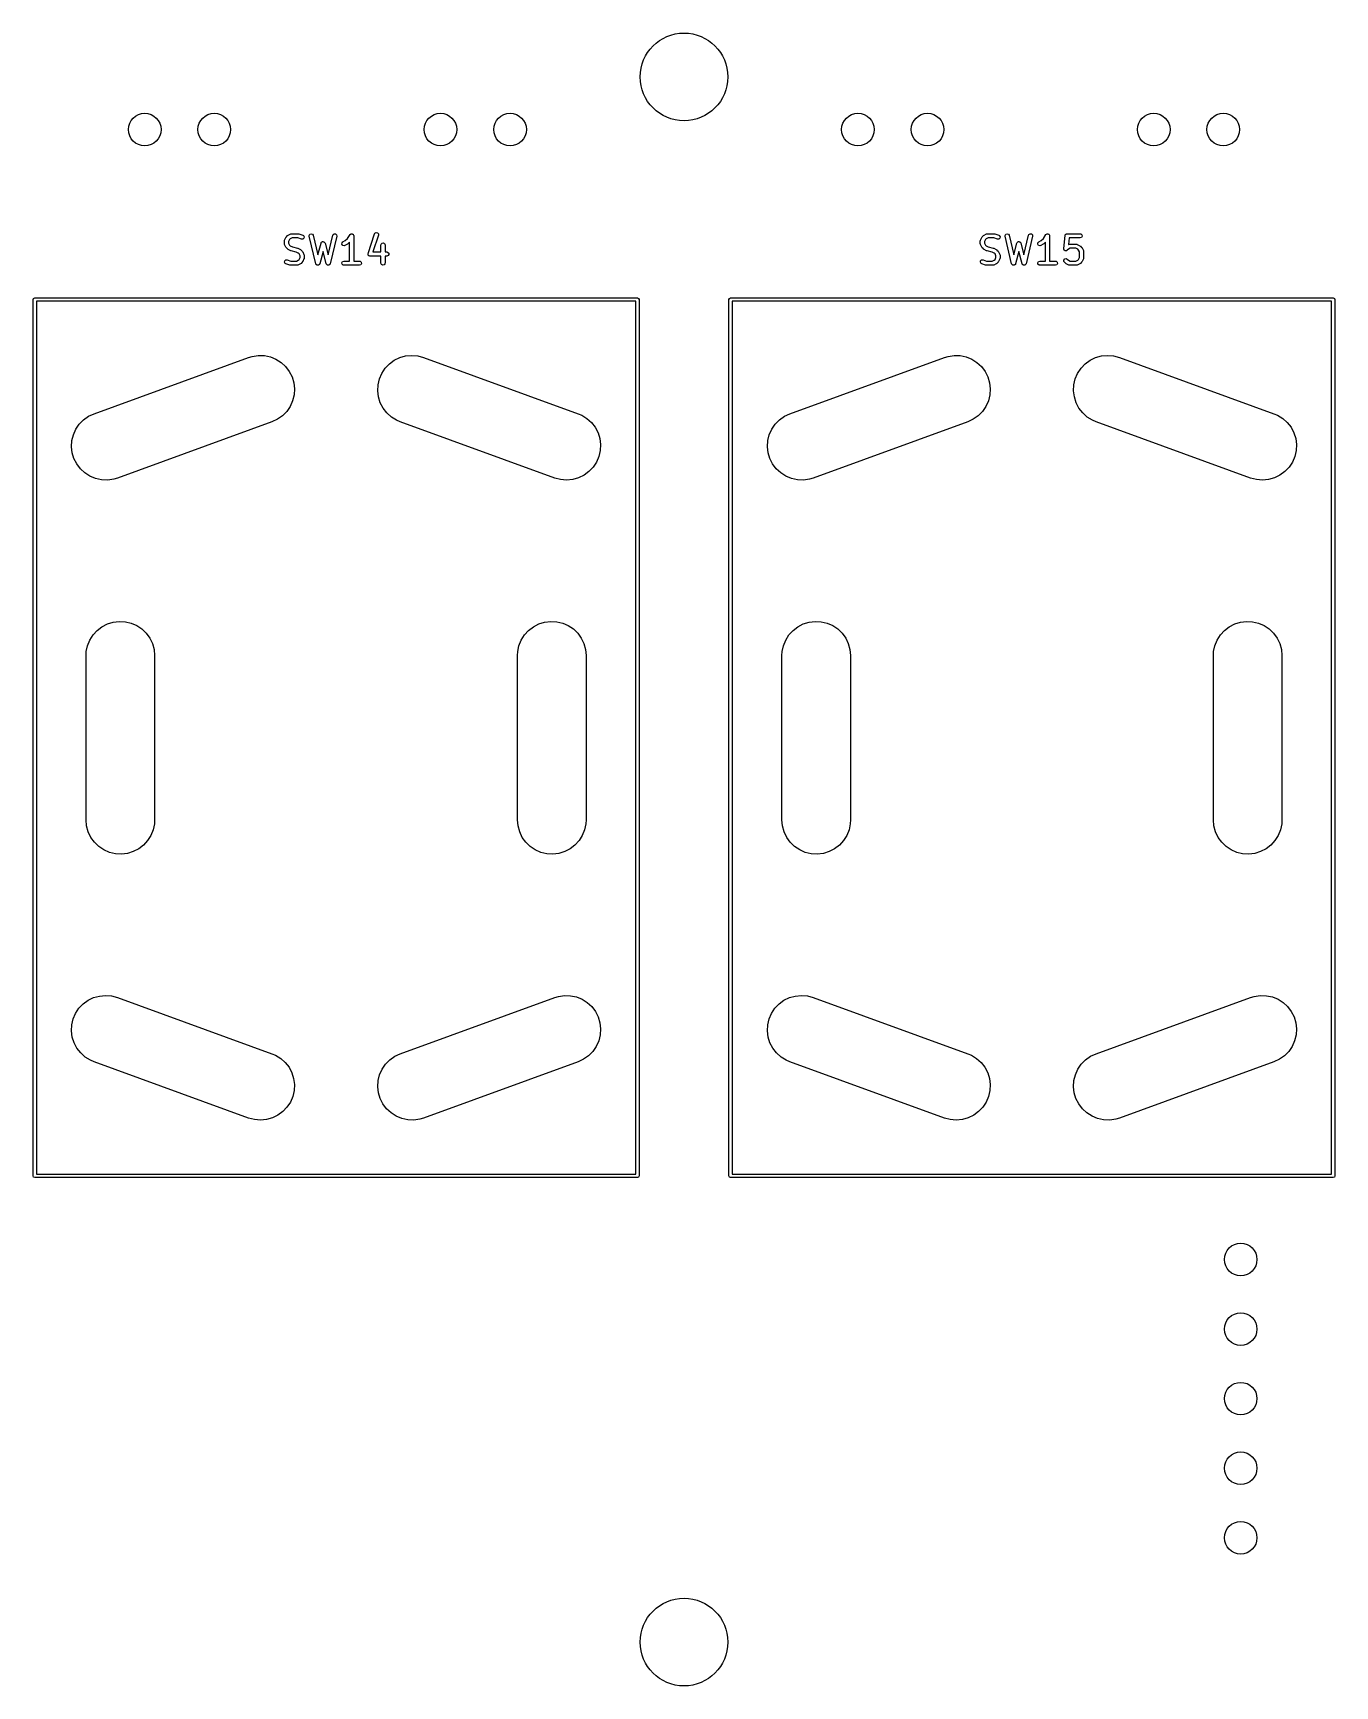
# Model space of a CAD drawing. Extents: x 14 to 417, y -162 to -101.
# Drawn here: x 369.9 to 417.5, y -161.6 to -101.3 of the extents above; entities that cross this region are included whole.
import ezdxf

# ---------------------------------------------------------------- set-up
doc = ezdxf.new("R2010")
doc.units = 0
doc.layers.add('BLACK', color=7, linetype='CONTINUOUS')

msp = doc.modelspace()

# ---------------------------------------------------------------- linework, layer by layer
at = {"layer": 'BLACK', "linetype": 'CONTINUOUS'}
for p, q in [((379.252, -108.653), (379.347, -108.605)), ((379.347, -108.605), (379.372, -108.598)), ((379.372, -108.598), (379.377, -108.599)), ((379.377, -108.599), (379.381, -108.597)), ((379.381, -108.597), (379.619, -108.597)), ((379.619, -108.597), (379.641, -108.601)), ((379.641, -108.601), (379.643, -108.601)), ((379.643, -108.601), (379.786, -108.649)), ((380.021, -108.664), (380.044, -108.618)), ((380.044, -108.618), (380.091, -108.598)), ((380.091, -108.598), (380.14, -108.612)), ((380.14, -108.612), (380.168, -108.655)), ((380.89, -108.631), (380.931, -108.601)), ((380.931, -108.601), (380.982, -108.604)), ((380.982, -108.604), (381.019, -108.639)), ((381.509, -108.631), (381.527, -108.612)), ((381.527, -108.612), (381.531, -108.611)), ((381.531, -108.611), (381.534, -108.607)), ((381.534, -108.607), (381.555, -108.604)), ((381.555, -108.604), (381.576, -108.598)), ((381.576, -108.598), (381.58, -108.599)), ((381.58, -108.599), (381.584, -108.599)), ((381.584, -108.599), (381.603, -108.609)), ((381.603, -108.609), (381.623, -108.618)), ((381.623, -108.618), (381.625, -108.622)), ((381.625, -108.622), (381.629, -108.624)), ((381.629, -108.624), (381.636, -108.645)), ((382.167, -109.315), (382.405, -108.601)), ((382.405, -108.601), (382.417, -108.578)), ((382.417, -108.578), (382.461, -108.551)), ((382.461, -108.551), (382.512, -108.559)), ((382.512, -108.559), (382.546, -108.597)), ((382.546, -108.597), (382.547, -108.648)), ((404.652, -108.653), (404.747, -108.605)), ((404.747, -108.605), (404.772, -108.598)), ((404.772, -108.598), (404.777, -108.599)), ((404.777, -108.599), (404.781, -108.597)), ((404.781, -108.597), (405.019, -108.597)), ((405.019, -108.597), (405.041, -108.601)), ((405.041, -108.601), (405.043, -108.601)), ((405.043, -108.601), (405.186, -108.649)), ((405.421, -108.664), (405.444, -108.618)), ((405.444, -108.618), (405.491, -108.598)), ((405.491, -108.598), (405.54, -108.612)), ((405.54, -108.612), (405.568, -108.655)), ((406.29, -108.631), (406.331, -108.601)), ((406.331, -108.601), (406.382, -108.604)), ((406.382, -108.604), (406.419, -108.639)), ((406.909, -108.631), (406.927, -108.612)), ((406.927, -108.612), (406.931, -108.611)), ((406.931, -108.611), (406.934, -108.607)), ((406.934, -108.607), (406.955, -108.604)), ((406.955, -108.604), (406.976, -108.598)), ((406.976, -108.598), (406.98, -108.599)), ((406.98, -108.599), (406.984, -108.599)), ((406.984, -108.599), (407.003, -108.609)), ((407.003, -108.609), (407.023, -108.618)), ((407.023, -108.618), (407.025, -108.622)), ((407.025, -108.622), (407.029, -108.624)), ((407.029, -108.624), (407.036, -108.645)), ((407.618, -108.64), (407.63, -108.629)), ((407.63, -108.629), (407.638, -108.615)), ((407.638, -108.615), (407.647, -108.611)), ((407.647, -108.611), (407.655, -108.604)), ((407.655, -108.604), (407.671, -108.603)), ((407.671, -108.603), (407.686, -108.597)), ((407.686, -108.597), (408.162, -108.597)), ((408.162, -108.597), (408.188, -108.602)), ((408.188, -108.602), (408.227, -108.635)), ((379.115, -108.863), (379.12, -108.837)), ((379.115, -108.958), (379.115, -108.863)), ((379.117, -108.962), (379.115, -108.958)), ((379.116, -108.967), (379.117, -108.962)), ((379.123, -108.992), (379.116, -108.967)), ((379.12, -108.837), (379.123, -108.834)), ((379.123, -108.829), (379.171, -108.734)), ((379.123, -108.834), (379.123, -108.829)), ((379.171, -109.087), (379.123, -108.992)), ((379.171, -108.734), (379.184, -108.716)), ((379.172, -109.088), (379.171, -109.087)), ((379.185, -109.106), (379.172, -109.088)), ((379.184, -108.716), (379.185, -108.715)), ((379.185, -108.715), (379.233, -108.667)), ((379.233, -109.154), (379.185, -109.106)), ((379.233, -108.667), (379.251, -108.654)), ((379.234, -109.155), (379.233, -109.154)), ((379.252, -109.168), (379.234, -109.155)), ((379.251, -108.654), (379.252, -108.653)), ((379.347, -109.216), (379.252, -109.168)), ((379.3, -108.812), (379.265, -108.881)), ((379.265, -108.881), (379.265, -108.94)), ((379.265, -108.94), (379.3, -109.009)), ((379.33, -108.782), (379.3, -108.812)), ((379.3, -109.009), (379.33, -109.039)), ((379.399, -108.747), (379.33, -108.782)), ((379.33, -109.039), (379.407, -109.078)), ((379.351, -109.216), (379.347, -109.216)), ((379.363, -109.221), (379.351, -109.216)), ((379.545, -109.267), (379.363, -109.221)), ((379.607, -108.747), (379.399, -108.747)), ((379.407, -109.078), (379.59, -109.123)), ((379.59, -109.123), (379.601, -109.129)), ((379.601, -109.129), (379.605, -109.129)), ((379.605, -109.129), (379.7, -109.177)), ((379.738, -108.791), (379.607, -108.747)), ((379.7, -109.177), (379.718, -109.19)), ((379.718, -109.19), (379.72, -109.191)), ((379.72, -109.191), (379.767, -109.238)), ((379.789, -108.79), (379.738, -108.791)), ((379.786, -108.649), (379.809, -108.661)), ((379.828, -108.756), (379.789, -108.79)), ((379.809, -108.661), (379.835, -108.705)), ((379.835, -108.705), (379.828, -108.756)), ((380.022, -108.69), (380.021, -108.664)), ((380.26, -109.69), (380.022, -108.69)), ((380.168, -108.655), (380.337, -109.366)), ((380.337, -109.366), (380.451, -108.939)), ((380.451, -108.939), (380.462, -108.915)), ((380.462, -108.915), (380.468, -108.911)), ((380.468, -108.911), (380.471, -108.905)), ((380.471, -108.905), (380.488, -108.897)), ((380.488, -108.897), (380.504, -108.886)), ((380.504, -108.886), (380.511, -108.886)), ((380.511, -108.886), (380.517, -108.883)), ((380.517, -108.883), (380.536, -108.888)), ((380.536, -108.888), (380.555, -108.89)), ((380.555, -108.89), (380.56, -108.895)), ((380.56, -108.895), (380.567, -108.897)), ((380.567, -108.897), (380.578, -108.913)), ((380.578, -108.913), (380.592, -108.926)), ((380.592, -108.926), (380.592, -108.933)), ((380.592, -108.933), (380.596, -108.939)), ((380.596, -108.939), (380.71, -109.366)), ((380.71, -109.366), (380.879, -108.655)), ((381.025, -108.69), (380.787, -109.69)), ((380.879, -108.655), (380.89, -108.631)), ((381.019, -108.639), (381.025, -108.69)), ((381.214, -108.979), (381.217, -108.928)), ((381.244, -109.021), (381.214, -108.979)), ((381.217, -108.928), (381.252, -108.891)), ((381.294, -109.033), (381.244, -109.021)), ((381.252, -108.891), (381.337, -108.849)), ((381.319, -109.025), (381.294, -109.033)), ((381.414, -108.978), (381.319, -109.025)), ((381.337, -108.849), (381.418, -108.767)), ((381.416, -108.976), (381.414, -108.978)), ((381.434, -108.964), (381.416, -108.976)), ((381.418, -108.767), (381.509, -108.631)), ((381.496, -108.901), (381.434, -108.964)), ((381.496, -109.597), (381.496, -108.901)), ((381.636, -108.645), (381.646, -108.664)), ((381.646, -108.664), (381.645, -108.668)), ((381.645, -108.668), (381.646, -108.672)), ((381.646, -108.672), (381.646, -109.597)), ((382.547, -108.648), (382.342, -109.264)), ((382.639, -109.006), (382.644, -108.98)), ((382.639, -109.264), (382.639, -109.006)), ((382.644, -108.98), (382.677, -108.941)), ((382.677, -108.941), (382.727, -108.932)), ((382.727, -108.932), (382.772, -108.958)), ((382.772, -108.958), (382.789, -109.006)), ((382.789, -109.006), (382.789, -109.264)), ((404.515, -108.863), (404.52, -108.837)), ((404.515, -108.958), (404.515, -108.863)), ((404.517, -108.962), (404.515, -108.958)), ((404.516, -108.967), (404.517, -108.962)), ((404.523, -108.992), (404.516, -108.967)), ((404.52, -108.837), (404.523, -108.834)), ((404.523, -108.829), (404.571, -108.734)), ((404.523, -108.834), (404.523, -108.829)), ((404.571, -109.087), (404.523, -108.992)), ((404.571, -108.734), (404.584, -108.716)), ((404.572, -109.088), (404.571, -109.087)), ((404.585, -109.106), (404.572, -109.088)), ((404.584, -108.716), (404.585, -108.715)), ((404.585, -108.715), (404.633, -108.667)), ((404.633, -109.154), (404.585, -109.106)), ((404.633, -108.667), (404.651, -108.654)), ((404.634, -109.155), (404.633, -109.154)), ((404.652, -109.168), (404.634, -109.155)), ((404.651, -108.654), (404.652, -108.653)), ((404.747, -109.216), (404.652, -109.168)), ((404.7, -108.812), (404.665, -108.881)), ((404.665, -108.881), (404.665, -108.94)), ((404.665, -108.94), (404.7, -109.009)), ((404.73, -108.782), (404.7, -108.812)), ((404.7, -109.009), (404.73, -109.039)), ((404.799, -108.747), (404.73, -108.782)), ((404.73, -109.039), (404.807, -109.078)), ((404.751, -109.216), (404.747, -109.216)), ((404.763, -109.221), (404.751, -109.216)), ((404.945, -109.267), (404.763, -109.221)), ((405.007, -108.747), (404.799, -108.747)), ((404.807, -109.078), (404.99, -109.123)), ((404.99, -109.123), (405.001, -109.129)), ((405.001, -109.129), (405.005, -109.129)), ((405.005, -109.129), (405.1, -109.177)), ((405.138, -108.791), (405.007, -108.747)), ((405.1, -109.177), (405.118, -109.19)), ((405.118, -109.19), (405.12, -109.191)), ((405.12, -109.191), (405.167, -109.238)), ((405.189, -108.79), (405.138, -108.791)), ((405.186, -108.649), (405.209, -108.661)), ((405.228, -108.756), (405.189, -108.79)), ((405.209, -108.661), (405.235, -108.705)), ((405.235, -108.705), (405.228, -108.756)), ((405.422, -108.69), (405.421, -108.664)), ((405.66, -109.69), (405.422, -108.69)), ((405.568, -108.655), (405.737, -109.366)), ((405.737, -109.366), (405.851, -108.939)), ((405.851, -108.939), (405.862, -108.915)), ((405.862, -108.915), (405.868, -108.911)), ((405.868, -108.911), (405.871, -108.905)), ((405.871, -108.905), (405.888, -108.897)), ((405.888, -108.897), (405.904, -108.886)), ((405.904, -108.886), (405.911, -108.886)), ((405.911, -108.886), (405.917, -108.883)), ((405.917, -108.883), (405.936, -108.888)), ((405.936, -108.888), (405.955, -108.89)), ((405.955, -108.89), (405.96, -108.895)), ((405.96, -108.895), (405.967, -108.897)), ((405.967, -108.897), (405.978, -108.913)), ((405.978, -108.913), (405.992, -108.926)), ((405.992, -108.926), (405.992, -108.933)), ((405.992, -108.933), (405.996, -108.939)), ((405.996, -108.939), (406.11, -109.366)), ((406.11, -109.366), (406.279, -108.655)), ((406.425, -108.69), (406.187, -109.69)), ((406.279, -108.655), (406.29, -108.631)), ((406.419, -108.639), (406.425, -108.69)), ((406.614, -108.979), (406.617, -108.928)), ((406.644, -109.021), (406.614, -108.979)), ((406.617, -108.928), (406.652, -108.891)), ((406.694, -109.033), (406.644, -109.021)), ((406.652, -108.891), (406.737, -108.849)), ((406.719, -109.025), (406.694, -109.033)), ((406.814, -108.978), (406.719, -109.025)), ((406.737, -108.849), (406.818, -108.767)), ((406.816, -108.976), (406.814, -108.978)), ((406.834, -108.964), (406.816, -108.976)), ((406.818, -108.767), (406.909, -108.631)), ((406.896, -108.901), (406.834, -108.964)), ((406.896, -109.597), (406.896, -108.901)), ((407.036, -108.645), (407.046, -108.664)), ((407.046, -108.664), (407.045, -108.668)), ((407.045, -108.668), (407.046, -108.672)), ((407.046, -108.672), (407.046, -109.597)), ((407.563, -109.141), (407.611, -108.665)), ((407.564, -109.142), (407.563, -109.141)), ((407.57, -109.166), (407.563, -109.142)), ((407.563, -109.142), (407.564, -109.142)), ((407.576, -109.191), (407.57, -109.166)), ((407.577, -109.191), (407.576, -109.191)), ((407.577, -109.192), (407.577, -109.191)), ((407.597, -109.206), (407.577, -109.192)), ((407.618, -109.221), (407.597, -109.206)), ((407.611, -108.665), (407.612, -108.661)), ((407.612, -108.659), (407.613, -108.657)), ((407.612, -108.661), (407.612, -108.659)), ((407.613, -108.657), (407.618, -108.64)), ((407.619, -109.221), (407.618, -109.221)), ((407.618, -109.221), (407.618, -109.221)), ((407.644, -109.219), (407.619, -109.221)), ((407.669, -109.217), (407.644, -109.219)), ((407.67, -109.217), (407.669, -109.217)), ((407.669, -109.217), (407.669, -109.217)), ((407.691, -109.202), (407.67, -109.217)), ((407.73, -109.163), (407.691, -109.202)), ((407.754, -108.747), (407.729, -108.996)), ((407.729, -108.996), (407.747, -108.986)), ((407.799, -109.128), (407.73, -109.163)), ((407.747, -108.986), (407.772, -108.979)), ((408.162, -108.747), (407.754, -108.747)), ((407.772, -108.979), (407.777, -108.98)), ((407.777, -108.98), (407.781, -108.978)), ((407.781, -108.978), (408.019, -108.978)), ((408.001, -109.128), (407.799, -109.128)), ((408.07, -109.163), (408.001, -109.128)), ((408.019, -108.978), (408.045, -108.983)), ((408.045, -108.983), (408.048, -108.986)), ((408.048, -108.986), (408.053, -108.986)), ((408.053, -108.986), (408.148, -109.034)), ((408.1, -109.193), (408.07, -109.163)), ((408.135, -109.262), (408.1, -109.193)), ((408.148, -109.034), (408.166, -109.047)), ((408.21, -108.73), (408.162, -108.747)), ((408.166, -109.047), (408.167, -109.048)), ((408.167, -109.048), (408.215, -109.096)), ((408.236, -108.685), (408.21, -108.73)), ((408.215, -109.096), (408.228, -109.114)), ((408.227, -108.635), (408.236, -108.685)), ((408.228, -109.114), (408.229, -109.115)), ((408.229, -109.115), (408.277, -109.21)), ((408.277, -109.21), (408.284, -109.235)), ((379.117, -109.64), (379.125, -109.589)), ((379.144, -109.684), (379.117, -109.64)), ((379.125, -109.589), (379.163, -109.555)), ((379.167, -109.696), (379.144, -109.684)), ((379.163, -109.555), (379.214, -109.554)), ((379.31, -109.744), (379.167, -109.696)), ((379.214, -109.554), (379.346, -109.597)), ((379.311, -109.743), (379.31, -109.744)), ((379.333, -109.747), (379.311, -109.743)), ((379.571, -109.747), (379.333, -109.747)), ((379.346, -109.597), (379.554, -109.597)), ((379.622, -109.305), (379.545, -109.267)), ((379.554, -109.597), (379.622, -109.563)), ((379.576, -109.746), (379.571, -109.747)), ((379.58, -109.747), (379.576, -109.746)), ((379.605, -109.739), (379.58, -109.747)), ((379.7, -109.692), (379.605, -109.739)), ((379.653, -109.336), (379.622, -109.305)), ((379.622, -109.563), (379.653, -109.533)), ((379.687, -109.404), (379.653, -109.336)), ((379.653, -109.533), (379.687, -109.464)), ((379.687, -109.464), (379.687, -109.404)), ((379.701, -109.691), (379.7, -109.692)), ((379.72, -109.678), (379.701, -109.691)), ((379.767, -109.63), (379.72, -109.678)), ((379.767, -109.238), (379.78, -109.257)), ((379.768, -109.629), (379.767, -109.63)), ((379.781, -109.611), (379.768, -109.629)), ((379.78, -109.257), (379.781, -109.258)), ((379.781, -109.258), (379.829, -109.353)), ((379.829, -109.515), (379.781, -109.611)), ((379.829, -109.353), (379.836, -109.378)), ((379.832, -109.508), (379.829, -109.511)), ((379.829, -109.511), (379.829, -109.515)), ((379.837, -109.482), (379.832, -109.508)), ((379.836, -109.378), (379.835, -109.382)), ((379.835, -109.382), (379.837, -109.387)), ((379.837, -109.387), (379.837, -109.482)), ((380.265, -109.696), (380.26, -109.69)), ((380.265, -109.704), (380.265, -109.696)), ((380.278, -109.717), (380.265, -109.704)), ((380.289, -109.733), (380.278, -109.717)), ((380.296, -109.735), (380.289, -109.733)), ((380.302, -109.74), (380.296, -109.735)), ((380.32, -109.742), (380.302, -109.74)), ((380.338, -109.747), (380.32, -109.742)), ((380.345, -109.744), (380.338, -109.747)), ((380.353, -109.745), (380.345, -109.744)), ((380.368, -109.734), (380.353, -109.745)), ((380.385, -109.727), (380.368, -109.734)), ((380.388, -109.72), (380.385, -109.727)), ((380.395, -109.715), (380.388, -109.72)), ((380.406, -109.692), (380.395, -109.715)), ((380.524, -109.249), (380.406, -109.692)), ((380.642, -109.692), (380.524, -109.249)), ((380.646, -109.698), (380.642, -109.692)), ((380.647, -109.706), (380.646, -109.698)), ((380.661, -109.719), (380.647, -109.706)), ((380.671, -109.734), (380.661, -109.719)), ((380.679, -109.736), (380.671, -109.734)), ((380.685, -109.741), (380.679, -109.736)), ((380.703, -109.742), (380.685, -109.741)), ((380.721, -109.747), (380.703, -109.742)), ((380.728, -109.744), (380.721, -109.747)), ((380.736, -109.744), (380.728, -109.744)), ((380.751, -109.733), (380.736, -109.744)), ((380.767, -109.725), (380.751, -109.733)), ((380.771, -109.718), (380.767, -109.725)), ((380.777, -109.714), (380.771, -109.718)), ((380.787, -109.69), (380.777, -109.714)), ((381.212, -109.659), (381.238, -109.615)), ((381.221, -109.71), (381.212, -109.659)), ((381.26, -109.743), (381.221, -109.71)), ((381.238, -109.615), (381.286, -109.597)), ((381.286, -109.747), (381.26, -109.743)), ((381.286, -109.597), (381.496, -109.597)), ((381.857, -109.747), (381.286, -109.747)), ((381.646, -109.597), (381.857, -109.597)), ((381.857, -109.597), (381.883, -109.602)), ((381.905, -109.73), (381.857, -109.747)), ((381.883, -109.602), (381.922, -109.635)), ((381.931, -109.685), (381.905, -109.73)), ((381.922, -109.635), (381.931, -109.685)), ((382.164, -109.326), (382.167, -109.321)), ((382.168, -109.346), (382.164, -109.326)), ((382.167, -109.321), (382.167, -109.315)), ((382.168, -109.367), (382.168, -109.346)), ((382.172, -109.371), (382.168, -109.367)), ((382.173, -109.377), (382.172, -109.371)), ((382.189, -109.39), (382.173, -109.377)), ((382.202, -109.405), (382.189, -109.39)), ((382.208, -109.406), (382.202, -109.405)), ((382.212, -109.41), (382.208, -109.406)), ((382.238, -109.414), (382.212, -109.41)), ((382.639, -109.414), (382.238, -109.414)), ((382.342, -109.264), (382.639, -109.264)), ((382.639, -109.672), (382.639, -109.414)), ((382.657, -109.721), (382.639, -109.672)), ((382.701, -109.746), (382.657, -109.721)), ((382.752, -109.737), (382.701, -109.746)), ((382.785, -109.698), (382.752, -109.737)), ((382.789, -109.672), (382.785, -109.698)), ((382.789, -109.264), (382.857, -109.264)), ((382.857, -109.414), (382.789, -109.414)), ((382.789, -109.414), (382.789, -109.672)), ((382.857, -109.264), (382.883, -109.269)), ((382.905, -109.396), (382.857, -109.414)), ((382.883, -109.269), (382.922, -109.302)), ((382.931, -109.352), (382.905, -109.396)), ((382.922, -109.302), (382.931, -109.352)), ((404.517, -109.64), (404.525, -109.589)), ((404.544, -109.684), (404.517, -109.64)), ((404.525, -109.589), (404.563, -109.555)), ((404.567, -109.696), (404.544, -109.684)), ((404.563, -109.555), (404.614, -109.554)), ((404.71, -109.744), (404.567, -109.696)), ((404.614, -109.554), (404.746, -109.597)), ((404.711, -109.743), (404.71, -109.744)), ((404.733, -109.747), (404.711, -109.743)), ((404.971, -109.747), (404.733, -109.747)), ((404.746, -109.597), (404.954, -109.597)), ((405.022, -109.305), (404.945, -109.267)), ((404.954, -109.597), (405.022, -109.563)), ((404.976, -109.746), (404.971, -109.747)), ((404.98, -109.747), (404.976, -109.746)), ((405.005, -109.739), (404.98, -109.747)), ((405.1, -109.692), (405.005, -109.739)), ((405.053, -109.336), (405.022, -109.305)), ((405.022, -109.563), (405.053, -109.533)), ((405.087, -109.404), (405.053, -109.336)), ((405.053, -109.533), (405.087, -109.464)), ((405.087, -109.464), (405.087, -109.404)), ((405.101, -109.691), (405.1, -109.692)), ((405.12, -109.678), (405.101, -109.691)), ((405.167, -109.63), (405.12, -109.678)), ((405.167, -109.238), (405.18, -109.257)), ((405.168, -109.629), (405.167, -109.63)), ((405.181, -109.611), (405.168, -109.629)), ((405.18, -109.257), (405.181, -109.258)), ((405.181, -109.258), (405.229, -109.353)), ((405.229, -109.515), (405.181, -109.611)), ((405.229, -109.353), (405.236, -109.378)), ((405.232, -109.508), (405.229, -109.511)), ((405.229, -109.511), (405.229, -109.515)), ((405.237, -109.482), (405.232, -109.508)), ((405.236, -109.378), (405.235, -109.382)), ((405.235, -109.382), (405.237, -109.387)), ((405.237, -109.387), (405.237, -109.482)), ((405.665, -109.696), (405.66, -109.69)), ((405.665, -109.704), (405.665, -109.696)), ((405.678, -109.717), (405.665, -109.704)), ((405.689, -109.733), (405.678, -109.717)), ((405.696, -109.735), (405.689, -109.733)), ((405.702, -109.74), (405.696, -109.735)), ((405.72, -109.742), (405.702, -109.74)), ((405.738, -109.747), (405.72, -109.742)), ((405.745, -109.744), (405.738, -109.747)), ((405.753, -109.745), (405.745, -109.744)), ((405.768, -109.734), (405.753, -109.745)), ((405.785, -109.727), (405.768, -109.734)), ((405.788, -109.72), (405.785, -109.727)), ((405.795, -109.715), (405.788, -109.72)), ((405.806, -109.692), (405.795, -109.715)), ((405.924, -109.249), (405.806, -109.692)), ((406.042, -109.692), (405.924, -109.249)), ((406.046, -109.698), (406.042, -109.692)), ((406.047, -109.706), (406.046, -109.698)), ((406.061, -109.719), (406.047, -109.706)), ((406.071, -109.734), (406.061, -109.719)), ((406.079, -109.736), (406.071, -109.734)), ((406.085, -109.741), (406.079, -109.736)), ((406.103, -109.742), (406.085, -109.741)), ((406.121, -109.747), (406.103, -109.742)), ((406.128, -109.744), (406.121, -109.747)), ((406.136, -109.744), (406.128, -109.744)), ((406.151, -109.733), (406.136, -109.744)), ((406.167, -109.725), (406.151, -109.733)), ((406.171, -109.718), (406.167, -109.725)), ((406.177, -109.714), (406.171, -109.718)), ((406.187, -109.69), (406.177, -109.714)), ((406.612, -109.659), (406.638, -109.615)), ((406.621, -109.71), (406.612, -109.659)), ((406.66, -109.743), (406.621, -109.71)), ((406.638, -109.615), (406.686, -109.597)), ((406.686, -109.747), (406.66, -109.743)), ((406.686, -109.597), (406.896, -109.597)), ((407.257, -109.747), (406.686, -109.747)), ((407.046, -109.597), (407.257, -109.597)), ((407.257, -109.597), (407.283, -109.602)), ((407.305, -109.73), (407.257, -109.747)), ((407.283, -109.602), (407.322, -109.635)), ((407.331, -109.685), (407.305, -109.73)), ((407.322, -109.635), (407.331, -109.685)), ((407.566, -109.558), (407.595, -109.516)), ((407.57, -109.609), (407.566, -109.558)), ((407.585, -109.63), (407.57, -109.609)), ((407.633, -109.678), (407.585, -109.63)), ((407.595, -109.516), (407.645, -109.502)), ((407.634, -109.678), (407.633, -109.678)), ((407.652, -109.692), (407.634, -109.678)), ((407.645, -109.502), (407.691, -109.524)), ((407.747, -109.739), (407.652, -109.692)), ((407.691, -109.524), (407.73, -109.563)), ((407.73, -109.563), (407.799, -109.597)), ((407.752, -109.74), (407.747, -109.739)), ((407.755, -109.743), (407.752, -109.74)), ((407.781, -109.747), (407.755, -109.743)), ((408.019, -109.747), (407.781, -109.747)), ((407.799, -109.597), (408.001, -109.597)), ((408.001, -109.597), (408.07, -109.563)), ((408.023, -109.746), (408.019, -109.747)), ((408.028, -109.747), (408.023, -109.746)), ((408.053, -109.739), (408.028, -109.747)), ((408.148, -109.692), (408.053, -109.739)), ((408.07, -109.563), (408.1, -109.533)), ((408.1, -109.533), (408.135, -109.464)), ((408.135, -109.464), (408.135, -109.262)), ((408.149, -109.691), (408.148, -109.692)), ((408.167, -109.678), (408.149, -109.691)), ((408.215, -109.63), (408.167, -109.678)), ((408.216, -109.629), (408.215, -109.63)), ((408.229, -109.611), (408.216, -109.629)), ((408.277, -109.515), (408.229, -109.611)), ((408.28, -109.508), (408.277, -109.511)), ((408.277, -109.511), (408.277, -109.515)), ((408.285, -109.482), (408.28, -109.508)), ((408.284, -109.235), (408.283, -109.24)), ((408.283, -109.24), (408.285, -109.244)), ((408.285, -109.244), (408.285, -109.482)), ((369.94, -111), (369.958, -110.958)), ((369.94, -143), (369.94, -111)), ((369.958, -110.958), (370, -110.94)), ((370, -110.94), (392, -110.94)), ((392, -110.94), (392.042, -110.958)), ((392.042, -110.958), (392.06, -111)), ((392.06, -111), (392.06, -143)), ((395.34, -111), (395.358, -110.958)), ((395.34, -143), (395.34, -111)), ((395.358, -110.958), (395.4, -110.94)), ((395.4, -110.94), (417.4, -110.94)), ((417.4, -110.94), (417.442, -110.958)), ((417.442, -110.958), (417.46, -111)), ((417.46, -111), (417.46, -143)), ((370.06, -111.06), (370.06, -142.94)), ((391.94, -111.06), (370.06, -111.06)), ((391.94, -142.94), (391.94, -111.06)), ((395.46, -111.06), (395.46, -142.94)), ((417.34, -111.06), (395.46, -111.06)), ((417.34, -142.94), (417.34, -111.06)), ((372.165, -115.167), (377.804, -113.115)), ((377.804, -113.115), (377.941, -113.074)), ((377.941, -113.074), (378.161, -113.042)), ((378.161, -113.042), (378.383, -113.049)), ((378.383, -113.049), (378.601, -113.096)), ((378.601, -113.096), (378.806, -113.18)), ((378.806, -113.18), (378.994, -113.3)), ((378.994, -113.3), (379.157, -113.45)), ((379.157, -113.45), (379.291, -113.628)), ((382.792, -113.51), (382.946, -113.349)), ((382.946, -113.349), (383.125, -113.218)), ((383.125, -113.218), (383.325, -113.121)), ((383.325, -113.121), (383.539, -113.061)), ((383.539, -113.061), (383.76, -113.04)), ((383.76, -113.04), (383.982, -113.058)), ((383.982, -113.058), (384.196, -113.115)), ((384.196, -113.115), (389.835, -115.167)), ((397.565, -115.167), (403.204, -113.115)), ((403.204, -113.115), (403.341, -113.074)), ((403.341, -113.074), (403.561, -113.042)), ((403.561, -113.042), (403.783, -113.049)), ((403.783, -113.049), (404.001, -113.096)), ((404.001, -113.096), (404.206, -113.18)), ((404.206, -113.18), (404.394, -113.3)), ((404.394, -113.3), (404.557, -113.45)), ((404.557, -113.45), (404.691, -113.628)), ((408.192, -113.51), (408.346, -113.349)), ((408.346, -113.349), (408.525, -113.218)), ((408.525, -113.218), (408.725, -113.121)), ((408.725, -113.121), (408.939, -113.061)), ((408.939, -113.061), (409.16, -113.04)), ((409.16, -113.04), (409.382, -113.058)), ((409.382, -113.058), (409.596, -113.115)), ((409.596, -113.115), (415.235, -115.167)), ((379.291, -113.628), (379.392, -113.826)), ((379.392, -113.826), (379.456, -114.039)), ((379.456, -114.039), (379.481, -114.259)), ((382.531, -114.116), (382.581, -113.9)), ((382.581, -113.9), (382.669, -113.695)), ((382.669, -113.695), (382.792, -113.51)), ((404.691, -113.628), (404.792, -113.826)), ((404.792, -113.826), (404.856, -114.039)), ((404.856, -114.039), (404.881, -114.259)), ((407.931, -114.116), (407.981, -113.9)), ((407.981, -113.9), (408.069, -113.695)), ((408.069, -113.695), (408.192, -113.51)), ((379.466, -114.481), (379.413, -114.697)), ((379.481, -114.259), (379.466, -114.481)), ((382.52, -114.338), (382.531, -114.116)), ((382.548, -114.558), (382.52, -114.338)), ((382.615, -114.77), (382.548, -114.558)), ((404.866, -114.481), (404.813, -114.697)), ((404.881, -114.259), (404.866, -114.481)), ((407.92, -114.338), (407.931, -114.116)), ((407.948, -114.558), (407.92, -114.338)), ((408.015, -114.77), (407.948, -114.558)), ((371.783, -115.39), (371.964, -115.262)), ((371.964, -115.262), (372.165, -115.167)), ((379.041, -115.242), (378.86, -115.37)), ((379.197, -115.083), (379.041, -115.242)), ((379.322, -114.9), (379.197, -115.083)), ((379.413, -114.697), (379.322, -114.9)), ((382.718, -114.967), (382.615, -114.77)), ((382.855, -115.142), (382.718, -114.967)), ((383.02, -115.291), (382.855, -115.142)), ((389.835, -115.167), (389.967, -115.224)), ((389.967, -115.224), (390.156, -115.341)), ((397.183, -115.39), (397.364, -115.262)), ((397.364, -115.262), (397.565, -115.167)), ((404.441, -115.242), (404.26, -115.37)), ((404.597, -115.083), (404.441, -115.242)), ((404.722, -114.9), (404.597, -115.083)), ((404.813, -114.697), (404.722, -114.9)), ((408.118, -114.967), (408.015, -114.77)), ((408.255, -115.142), (408.118, -114.967)), ((408.42, -115.291), (408.255, -115.142)), ((415.235, -115.167), (415.367, -115.224)), ((415.367, -115.224), (415.556, -115.341)), ((371.411, -115.935), (371.502, -115.732)), ((371.502, -115.732), (371.627, -115.549)), ((371.627, -115.549), (371.783, -115.39)), ((378.659, -115.465), (373.02, -117.517)), ((378.86, -115.37), (378.659, -115.465)), ((383.209, -115.408), (383.02, -115.291)), ((383.341, -115.465), (383.209, -115.408)), ((388.98, -117.517), (383.341, -115.465)), ((390.156, -115.341), (390.321, -115.49)), ((390.321, -115.49), (390.458, -115.665)), ((390.458, -115.665), (390.561, -115.862)), ((390.561, -115.862), (390.628, -116.074)), ((396.811, -115.935), (396.902, -115.732)), ((396.902, -115.732), (397.027, -115.549)), ((397.027, -115.549), (397.183, -115.39)), ((404.059, -115.465), (398.42, -117.517)), ((404.26, -115.37), (404.059, -115.465)), ((408.609, -115.408), (408.42, -115.291)), ((408.741, -115.465), (408.609, -115.408)), ((414.38, -117.517), (408.741, -115.465)), ((415.556, -115.341), (415.721, -115.49)), ((415.721, -115.49), (415.858, -115.665)), ((415.858, -115.665), (415.961, -115.862)), ((415.961, -115.862), (416.028, -116.074)), ((371.343, -116.373), (371.358, -116.151)), ((371.368, -116.593), (371.343, -116.373)), ((371.358, -116.151), (371.411, -115.935)), ((390.628, -116.074), (390.656, -116.294)), ((390.656, -116.294), (390.645, -116.516)), ((396.743, -116.373), (396.758, -116.151)), ((396.768, -116.593), (396.743, -116.373)), ((396.758, -116.151), (396.811, -115.935)), ((416.028, -116.074), (416.056, -116.294)), ((416.056, -116.294), (416.045, -116.516)), ((371.432, -116.806), (371.368, -116.593)), ((371.533, -117.004), (371.432, -116.806)), ((371.667, -117.182), (371.533, -117.004)), ((390.507, -116.937), (390.384, -117.122)), ((390.595, -116.732), (390.507, -116.937)), ((390.645, -116.516), (390.595, -116.732)), ((396.832, -116.806), (396.768, -116.593)), ((396.933, -117.004), (396.832, -116.806)), ((397.067, -117.182), (396.933, -117.004)), ((415.907, -116.937), (415.784, -117.122)), ((415.995, -116.732), (415.907, -116.937)), ((416.045, -116.516), (415.995, -116.732)), ((371.83, -117.332), (371.667, -117.182)), ((372.018, -117.452), (371.83, -117.332)), ((372.223, -117.536), (372.018, -117.452)), ((372.441, -117.583), (372.223, -117.536)), ((372.663, -117.59), (372.441, -117.583)), ((372.883, -117.558), (372.663, -117.59)), ((373.02, -117.517), (372.883, -117.558)), ((389.194, -117.574), (388.98, -117.517)), ((389.416, -117.592), (389.194, -117.574)), ((389.637, -117.571), (389.416, -117.592)), ((389.851, -117.511), (389.637, -117.571)), ((390.051, -117.414), (389.851, -117.511)), ((390.23, -117.283), (390.051, -117.414)), ((390.384, -117.122), (390.23, -117.283)), ((397.23, -117.332), (397.067, -117.182)), ((397.418, -117.452), (397.23, -117.332)), ((397.623, -117.536), (397.418, -117.452)), ((397.841, -117.583), (397.623, -117.536)), ((398.063, -117.59), (397.841, -117.583)), ((398.283, -117.558), (398.063, -117.59)), ((398.42, -117.517), (398.283, -117.558)), ((414.594, -117.574), (414.38, -117.517)), ((414.816, -117.592), (414.594, -117.574)), ((415.037, -117.571), (414.816, -117.592)), ((415.251, -117.511), (415.037, -117.571)), ((415.451, -117.414), (415.251, -117.511)), ((415.63, -117.283), (415.451, -117.414)), ((415.784, -117.122), (415.63, -117.283)), ((372.13, -123.244), (372.28, -123.08)), ((372.28, -123.08), (372.456, -122.945)), ((372.456, -122.945), (372.654, -122.843)), ((372.654, -122.843), (372.866, -122.777)), ((372.866, -122.777), (373.087, -122.751)), ((373.087, -122.751), (373.309, -122.763)), ((373.309, -122.763), (373.525, -122.815)), ((373.525, -122.815), (373.728, -122.905)), ((373.728, -122.905), (373.913, -123.029)), ((373.913, -123.029), (374.072, -123.183)), ((387.878, -123.244), (388.028, -123.08)), ((388.028, -123.08), (388.204, -122.945)), ((388.204, -122.945), (388.402, -122.843)), ((388.402, -122.843), (388.614, -122.777)), ((388.614, -122.777), (388.835, -122.751)), ((388.835, -122.751), (389.057, -122.763)), ((389.057, -122.763), (389.273, -122.815)), ((389.273, -122.815), (389.476, -122.905)), ((389.476, -122.905), (389.661, -123.029)), ((389.661, -123.029), (389.82, -123.183)), ((397.53, -123.244), (397.68, -123.08)), ((397.68, -123.08), (397.856, -122.945)), ((397.856, -122.945), (398.054, -122.843)), ((398.054, -122.843), (398.266, -122.777)), ((398.266, -122.777), (398.487, -122.751)), ((398.487, -122.751), (398.709, -122.763)), ((398.709, -122.763), (398.925, -122.815)), ((398.925, -122.815), (399.128, -122.905)), ((399.128, -122.905), (399.313, -123.029)), ((399.313, -123.029), (399.472, -123.183)), ((413.278, -123.244), (413.428, -123.08)), ((413.428, -123.08), (413.604, -122.945)), ((413.604, -122.945), (413.802, -122.843)), ((413.802, -122.843), (414.014, -122.777)), ((414.014, -122.777), (414.235, -122.751)), ((414.235, -122.751), (414.457, -122.763)), ((414.457, -122.763), (414.673, -122.815)), ((414.673, -122.815), (414.876, -122.905)), ((414.876, -122.905), (415.061, -123.029)), ((415.061, -123.029), (415.22, -123.183)), ((371.884, -123.856), (371.929, -123.639)), ((371.929, -123.639), (372.012, -123.433)), ((372.012, -123.433), (372.13, -123.244)), ((374.072, -123.183), (374.202, -123.364)), ((374.202, -123.364), (374.298, -123.564)), ((374.298, -123.564), (374.356, -123.779)), ((387.632, -123.856), (387.677, -123.639)), ((387.677, -123.639), (387.76, -123.433)), ((387.76, -123.433), (387.878, -123.244)), ((389.82, -123.183), (389.95, -123.364)), ((389.95, -123.364), (390.046, -123.564)), ((390.046, -123.564), (390.104, -123.779)), ((397.284, -123.856), (397.329, -123.639)), ((397.329, -123.639), (397.412, -123.433)), ((397.412, -123.433), (397.53, -123.244)), ((399.472, -123.183), (399.602, -123.364)), ((399.602, -123.364), (399.698, -123.564)), ((399.698, -123.564), (399.756, -123.779)), ((413.032, -123.856), (413.077, -123.639)), ((413.077, -123.639), (413.16, -123.433)), ((413.16, -123.433), (413.278, -123.244)), ((415.22, -123.183), (415.35, -123.364)), ((415.35, -123.364), (415.446, -123.564)), ((415.446, -123.564), (415.504, -123.779)), ((371.876, -124), (371.884, -123.856)), ((371.876, -130), (371.876, -124)), ((374.356, -123.779), (374.376, -124)), ((374.376, -124), (374.376, -130)), ((387.624, -124), (387.632, -123.856)), ((387.624, -130), (387.624, -124)), ((390.104, -123.779), (390.124, -124)), ((390.124, -124), (390.124, -130)), ((397.276, -124), (397.284, -123.856)), ((397.276, -130), (397.276, -124)), ((399.756, -123.779), (399.776, -124)), ((399.776, -124), (399.776, -130)), ((413.024, -124), (413.032, -123.856)), ((413.024, -130), (413.024, -124)), ((415.504, -123.779), (415.524, -124)), ((415.524, -124), (415.524, -130)), ((371.896, -130.221), (371.876, -130)), ((371.954, -130.436), (371.896, -130.221)), ((374.368, -130.144), (374.323, -130.361)), ((374.376, -130), (374.368, -130.144)), ((387.644, -130.221), (387.624, -130)), ((387.702, -130.436), (387.644, -130.221)), ((390.116, -130.144), (390.071, -130.361)), ((390.124, -130), (390.116, -130.144)), ((397.296, -130.221), (397.276, -130)), ((397.354, -130.436), (397.296, -130.221)), ((399.768, -130.144), (399.723, -130.361)), ((399.776, -130), (399.768, -130.144)), ((413.044, -130.221), (413.024, -130)), ((413.102, -130.436), (413.044, -130.221)), ((415.516, -130.144), (415.471, -130.361)), ((415.524, -130), (415.516, -130.144)), ((372.05, -130.636), (371.954, -130.436)), ((372.18, -130.817), (372.05, -130.636)), ((372.339, -130.971), (372.18, -130.817)), ((373.972, -130.92), (373.796, -131.055)), ((374.122, -130.756), (373.972, -130.92)), ((374.24, -130.567), (374.122, -130.756)), ((374.323, -130.361), (374.24, -130.567)), ((387.798, -130.636), (387.702, -130.436)), ((387.928, -130.817), (387.798, -130.636)), ((388.087, -130.971), (387.928, -130.817)), ((389.72, -130.92), (389.544, -131.055)), ((389.87, -130.756), (389.72, -130.92)), ((389.988, -130.567), (389.87, -130.756)), ((390.071, -130.361), (389.988, -130.567)), ((397.45, -130.636), (397.354, -130.436)), ((397.58, -130.817), (397.45, -130.636)), ((397.739, -130.971), (397.58, -130.817)), ((399.372, -130.92), (399.196, -131.055)), ((399.522, -130.756), (399.372, -130.92)), ((399.64, -130.567), (399.522, -130.756)), ((399.723, -130.361), (399.64, -130.567)), ((413.198, -130.636), (413.102, -130.436)), ((413.328, -130.817), (413.198, -130.636)), ((413.487, -130.971), (413.328, -130.817)), ((415.12, -130.92), (414.944, -131.055)), ((415.27, -130.756), (415.12, -130.92)), ((415.388, -130.567), (415.27, -130.756)), ((415.471, -130.361), (415.388, -130.567)), ((372.524, -131.095), (372.339, -130.971)), ((372.727, -131.185), (372.524, -131.095)), ((372.943, -131.237), (372.727, -131.185)), ((373.165, -131.249), (372.943, -131.237)), ((373.386, -131.223), (373.165, -131.249)), ((373.598, -131.157), (373.386, -131.223)), ((373.796, -131.055), (373.598, -131.157)), ((388.272, -131.095), (388.087, -130.971)), ((388.475, -131.185), (388.272, -131.095)), ((388.691, -131.237), (388.475, -131.185)), ((388.913, -131.249), (388.691, -131.237)), ((389.134, -131.223), (388.913, -131.249)), ((389.346, -131.157), (389.134, -131.223)), ((389.544, -131.055), (389.346, -131.157)), ((397.924, -131.095), (397.739, -130.971)), ((398.127, -131.185), (397.924, -131.095)), ((398.343, -131.237), (398.127, -131.185)), ((398.565, -131.249), (398.343, -131.237)), ((398.786, -131.223), (398.565, -131.249)), ((398.998, -131.157), (398.786, -131.223)), ((399.196, -131.055), (398.998, -131.157)), ((413.672, -131.095), (413.487, -130.971)), ((413.875, -131.185), (413.672, -131.095)), ((414.091, -131.237), (413.875, -131.185)), ((414.313, -131.249), (414.091, -131.237)), ((414.534, -131.223), (414.313, -131.249)), ((414.746, -131.157), (414.534, -131.223)), ((414.944, -131.055), (414.746, -131.157)), ((371.493, -137.063), (371.616, -136.878)), ((371.616, -136.878), (371.77, -136.717)), ((371.77, -136.717), (371.949, -136.586)), ((371.949, -136.586), (372.149, -136.489)), ((372.149, -136.489), (372.363, -136.429)), ((372.363, -136.429), (372.584, -136.408)), ((372.584, -136.408), (372.806, -136.426)), ((372.806, -136.426), (373.02, -136.483)), ((373.02, -136.483), (378.659, -138.535)), ((383.341, -138.535), (388.98, -136.483)), ((388.98, -136.483), (389.117, -136.442)), ((389.117, -136.442), (389.337, -136.41)), ((389.337, -136.41), (389.559, -136.417)), ((389.559, -136.417), (389.777, -136.464)), ((389.777, -136.464), (389.982, -136.548)), ((389.982, -136.548), (390.17, -136.668)), ((390.17, -136.668), (390.333, -136.818)), ((390.333, -136.818), (390.467, -136.996)), ((396.893, -137.063), (397.016, -136.878)), ((397.016, -136.878), (397.17, -136.717)), ((397.17, -136.717), (397.349, -136.586)), ((397.349, -136.586), (397.549, -136.489)), ((397.549, -136.489), (397.763, -136.429)), ((397.763, -136.429), (397.984, -136.408)), ((397.984, -136.408), (398.206, -136.426)), ((398.206, -136.426), (398.42, -136.483)), ((398.42, -136.483), (404.059, -138.535)), ((408.741, -138.535), (414.38, -136.483)), ((414.38, -136.483), (414.517, -136.442)), ((414.517, -136.442), (414.737, -136.41)), ((414.737, -136.41), (414.959, -136.417)), ((414.959, -136.417), (415.177, -136.464)), ((415.177, -136.464), (415.382, -136.548)), ((415.382, -136.548), (415.57, -136.668)), ((415.57, -136.668), (415.733, -136.818)), ((415.733, -136.818), (415.867, -136.996)), ((371.344, -137.706), (371.355, -137.484)), ((371.355, -137.484), (371.405, -137.268)), ((371.405, -137.268), (371.493, -137.063)), ((390.467, -136.996), (390.568, -137.194)), ((390.568, -137.194), (390.632, -137.407)), ((390.632, -137.407), (390.657, -137.627)), ((396.744, -137.706), (396.755, -137.484)), ((396.755, -137.484), (396.805, -137.268)), ((396.805, -137.268), (396.893, -137.063)), ((415.867, -136.996), (415.968, -137.194)), ((415.968, -137.194), (416.032, -137.407)), ((416.032, -137.407), (416.057, -137.627)), ((371.372, -137.926), (371.344, -137.706)), ((371.439, -138.138), (371.372, -137.926)), ((371.542, -138.335), (371.439, -138.138)), ((390.589, -138.065), (390.498, -138.268)), ((390.642, -137.849), (390.589, -138.065)), ((390.657, -137.627), (390.642, -137.849)), ((396.772, -137.926), (396.744, -137.706)), ((396.839, -138.138), (396.772, -137.926)), ((396.942, -138.335), (396.839, -138.138)), ((415.989, -138.065), (415.898, -138.268)), ((416.042, -137.849), (415.989, -138.065)), ((416.057, -137.627), (416.042, -137.849)), ((371.679, -138.51), (371.542, -138.335)), ((371.844, -138.659), (371.679, -138.51)), ((372.033, -138.776), (371.844, -138.659)), ((372.165, -138.833), (372.033, -138.776)), ((378.659, -138.535), (378.791, -138.592)), ((378.791, -138.592), (378.98, -138.709)), ((378.98, -138.709), (379.145, -138.858)), ((382.803, -138.917), (382.959, -138.758)), ((382.959, -138.758), (383.14, -138.63)), ((383.14, -138.63), (383.341, -138.535)), ((390.036, -138.738), (389.835, -138.833)), ((390.217, -138.61), (390.036, -138.738)), ((390.373, -138.451), (390.217, -138.61)), ((390.498, -138.268), (390.373, -138.451)), ((397.079, -138.51), (396.942, -138.335)), ((397.244, -138.659), (397.079, -138.51)), ((397.433, -138.776), (397.244, -138.659)), ((397.565, -138.833), (397.433, -138.776)), ((404.059, -138.535), (404.191, -138.592)), ((404.191, -138.592), (404.38, -138.709)), ((404.38, -138.709), (404.545, -138.858)), ((408.203, -138.917), (408.359, -138.758)), ((408.359, -138.758), (408.54, -138.63)), ((408.54, -138.63), (408.741, -138.535)), ((415.436, -138.738), (415.235, -138.833)), ((415.617, -138.61), (415.436, -138.738)), ((415.773, -138.451), (415.617, -138.61)), ((415.898, -138.268), (415.773, -138.451)), ((377.804, -140.885), (372.165, -138.833)), ((379.145, -138.858), (379.282, -139.033)), ((379.282, -139.033), (379.385, -139.23)), ((379.385, -139.23), (379.452, -139.442)), ((382.534, -139.519), (382.587, -139.303)), ((382.587, -139.303), (382.678, -139.1)), ((382.678, -139.1), (382.803, -138.917)), ((389.835, -138.833), (384.196, -140.885)), ((403.204, -140.885), (397.565, -138.833)), ((404.545, -138.858), (404.682, -139.033)), ((404.682, -139.033), (404.785, -139.23)), ((404.785, -139.23), (404.852, -139.442)), ((407.934, -139.519), (407.987, -139.303)), ((407.987, -139.303), (408.078, -139.1)), ((408.078, -139.1), (408.203, -138.917)), ((415.235, -138.833), (409.596, -140.885)), ((379.469, -139.884), (379.419, -140.1)), ((379.452, -139.442), (379.48, -139.662)), ((379.48, -139.662), (379.469, -139.884)), ((382.519, -139.741), (382.534, -139.519)), ((382.544, -139.961), (382.519, -139.741)), ((382.608, -140.174), (382.544, -139.961)), ((404.869, -139.884), (404.819, -140.1)), ((404.852, -139.442), (404.88, -139.662)), ((404.88, -139.662), (404.869, -139.884)), ((407.919, -139.741), (407.934, -139.519)), ((407.944, -139.961), (407.919, -139.741)), ((408.008, -140.174), (407.944, -139.961)), ((379.208, -140.49), (379.054, -140.651)), ((379.331, -140.305), (379.208, -140.49)), ((379.419, -140.1), (379.331, -140.305)), ((382.709, -140.372), (382.608, -140.174)), ((382.843, -140.55), (382.709, -140.372)), ((383.006, -140.7), (382.843, -140.55)), ((404.608, -140.49), (404.454, -140.651)), ((404.731, -140.305), (404.608, -140.49)), ((404.819, -140.1), (404.731, -140.305)), ((408.109, -140.372), (408.008, -140.174)), ((408.243, -140.55), (408.109, -140.372)), ((408.406, -140.7), (408.243, -140.55)), ((378.018, -140.942), (377.804, -140.885)), ((378.24, -140.96), (378.018, -140.942)), ((378.461, -140.939), (378.24, -140.96)), ((378.675, -140.879), (378.461, -140.939)), ((378.875, -140.782), (378.675, -140.879)), ((379.054, -140.651), (378.875, -140.782)), ((383.194, -140.82), (383.006, -140.7)), ((383.399, -140.904), (383.194, -140.82)), ((383.617, -140.951), (383.399, -140.904)), ((383.839, -140.958), (383.617, -140.951)), ((384.059, -140.926), (383.839, -140.958)), ((384.196, -140.885), (384.059, -140.926)), ((403.418, -140.942), (403.204, -140.885)), ((403.64, -140.96), (403.418, -140.942)), ((403.861, -140.939), (403.64, -140.96)), ((404.075, -140.879), (403.861, -140.939)), ((404.275, -140.782), (404.075, -140.879)), ((404.454, -140.651), (404.275, -140.782)), ((408.594, -140.82), (408.406, -140.7)), ((408.799, -140.904), (408.594, -140.82)), ((409.017, -140.951), (408.799, -140.904)), ((409.239, -140.958), (409.017, -140.951)), ((409.459, -140.926), (409.239, -140.958)), ((409.596, -140.885), (409.459, -140.926)), ((369.958, -143.042), (369.94, -143)), ((370.06, -142.94), (391.94, -142.94)), ((392.06, -143), (392.042, -143.042)), ((395.358, -143.042), (395.34, -143)), ((395.46, -142.94), (417.34, -142.94)), ((417.46, -143), (417.442, -143.042)), ((370, -143.06), (369.958, -143.042)), ((392, -143.06), (370, -143.06)), ((392.042, -143.042), (392, -143.06)), ((395.4, -143.06), (395.358, -143.042)), ((417.4, -143.06), (395.4, -143.06)), ((417.442, -143.042), (417.4, -143.06))]:
    msp.add_line(p, q, dxfattribs=at)
at = {"layer": 'BLACK'}
for centre, radius in [((393.7, -102.87), 1.6), ((374.015, -104.795), 0.595), ((376.555, -104.795), 0.595), ((384.81, -104.795), 0.595), ((387.35, -104.795), 0.595), ((400.05, -104.795), 0.595), ((402.59, -104.795), 0.595), ((410.845, -104.795), 0.595), ((413.385, -104.795), 0.595), ((414.02, -146.05), 0.595), ((414.02, -148.59), 0.595), ((414.02, -151.13), 0.595), ((414.02, -153.67), 0.595), ((414.02, -156.21), 0.595), ((393.7, -160.02), 1.6)]:
    msp.add_circle(centre, radius, dxfattribs=at)

doc.saveas('drawing.dxf')
